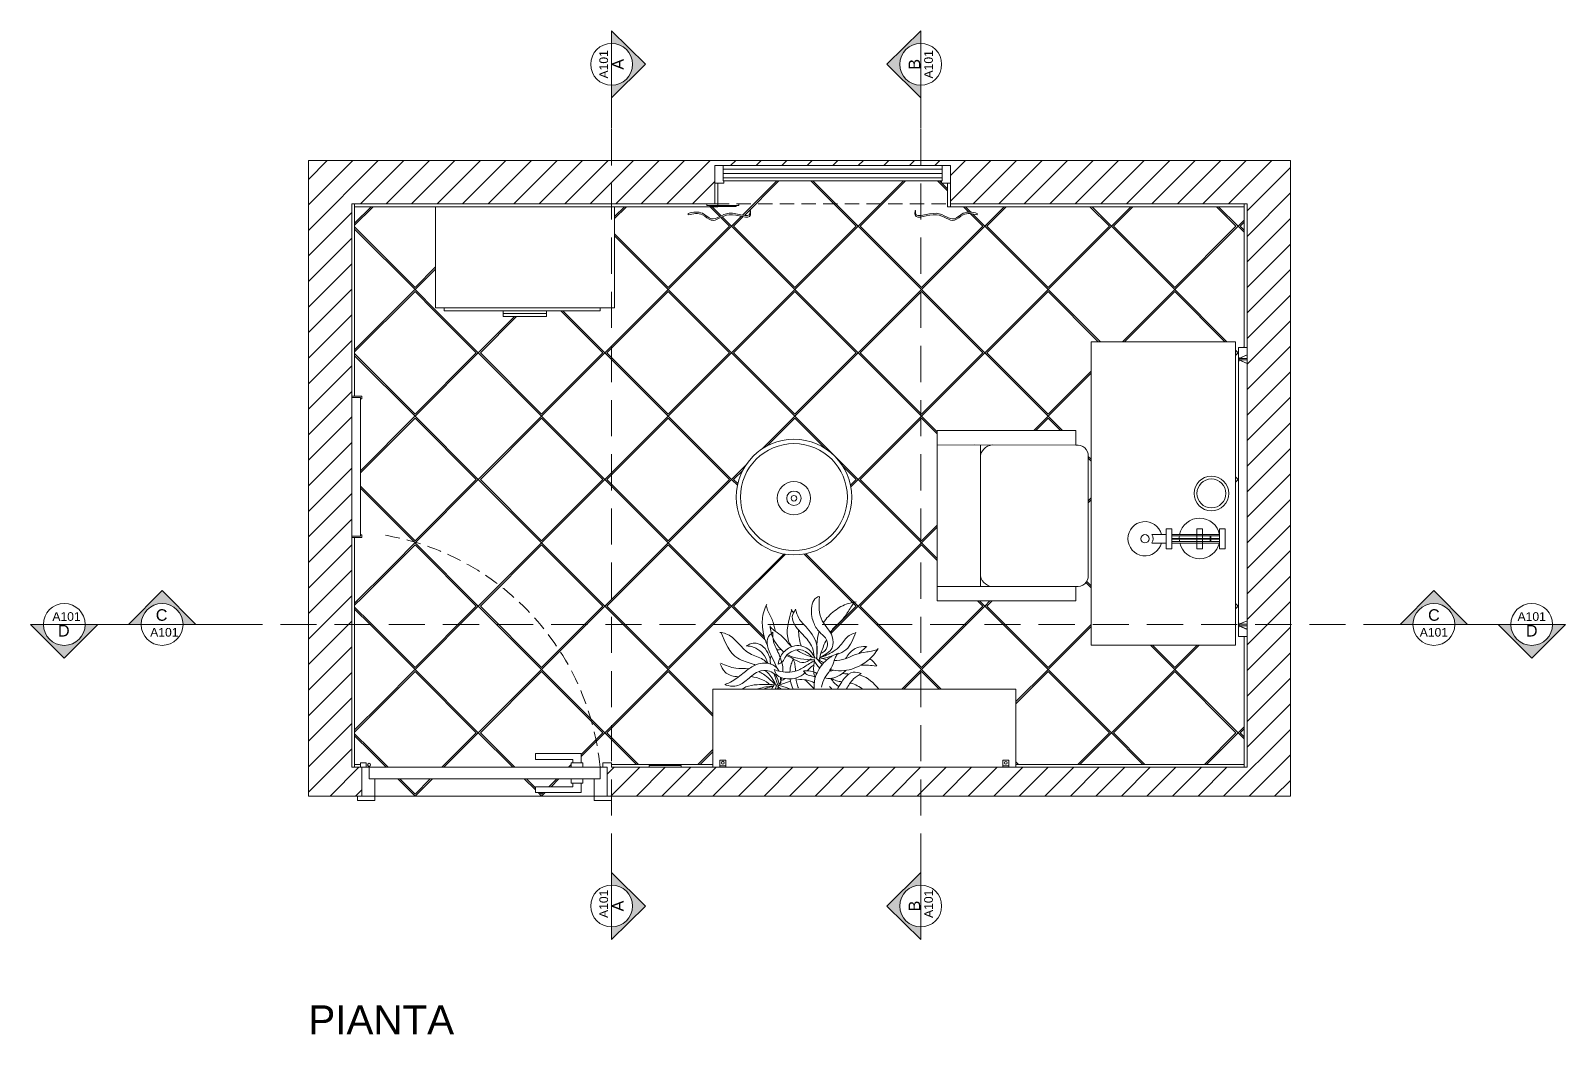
# Model space of a CAD drawing. Header units: inches. Extents: x -780 to 428, y -578 to 334.
# Drawn here: x -780 to -249, y -40 to 308 of the extents above; entities that cross this region are included whole.
import ezdxf
from ezdxf.enums import TextEntityAlignment as Align

# ---------------------------------------------------------------- set-up
doc = ezdxf.new("R2010")
doc.units = ezdxf.units.IN
doc.header["$MEASUREMENT"] = 0
doc.linetypes.add('HIDDEN', pattern=[0.375, 0.25, -0.125])
for name, color, linetype, lineweight in [('A-ANNO-SYMB', 3, 'Continuous', 18), ('accessori', 5, 'Continuous', 9), ('accessori1', 30, 'Continuous', 5), ('finestre', 4, 'Continuous', 13), ('illuminazione', 2, 'Continuous', 13), ('linee prospetti', 1, 'Continuous', 18), ('mobili', 36, 'Continuous', 15), ('piante', 96, 'Continuous', 9), ('quote', 7, 'Continuous', 5), ('trame', 7, 'Continuous', 5)]:
    doc.layers.add(name, color=color, linetype=linetype, lineweight=lineweight)
doc.styles.add('ARIAL', font='Arial.ttf')
doc.styles.get("Standard").update_dxf_attribs({"font": 'Arial.ttf'})

# ---------------------------------------------------------------- blocks, each defined once
blk = doc.blocks.new('SYMBOL')
at = {"layer": 'A-ANNO-SYMB', "linetype": 'Continuous', "lineweight": 20}
h = blk.add_hatch(color=256, dxfattribs=at)
h.dxf.hatch_style = 1
h.paths.add_polyline_path([(11.206, 4.948), (11.316, 4.948, -1), (11.678, 4.948), (11.788, 4.948), (11.497, 5.241)])
at = {"linetype": 'Continuous', "lineweight": 20}
blk.add_line((11.316, 4.948), (11.678, 4.948), dxfattribs=at)
at = {"layer": 'A-ANNO-SYMB', "linetype": 'Continuous', "lineweight": 20}
for p, q in [((11.206, 4.948), (11.497, 5.241)), ((11.788, 4.948), (11.497, 5.241)), ((11.316, 4.948), (11.206, 4.948)), ((11.678, 4.948), (11.788, 4.948))]:
    blk.add_line(p, q, dxfattribs=at)
blk.add_circle((11.497, 4.948), 0.181, dxfattribs=at)
for tag, p in [('TAVOLA', (11.497, 5.08)), ('SEZIONE', (11.497, 4.918))]:
    blk.add_attdef(tag, text='', height=0.1, dxfattribs=at).set_placement(p, align=Align.TOP_CENTER)

msp = doc.modelspace()

# ---------------------------------------------------------------- hatches: boundary and pattern name
at = {"layer": 'trame'}
h = msp.add_hatch(dxfattribs=at)
h.set_pattern_fill('ANSI31', color=256, scale=50.000016)
h.set_pattern_definition([(45, (-3815.533, 810.2566), (-4.419419, 4.419419), [])])
h.paths.add_polyline_path([(-668.89, 247.64), (-543.15, 247.64), (-543.15, 260.89), (-461.57, 260.89), (-461.57, 247.64), (-358.89, 247.64), (-358.89, 52.64), (-578.89, 52.64), (-578.89, 54.14), (-581.89, 54.14), (-581.89, 52.64), (-580.39, 52.64), (-580.39, 42.64), (-343.89, 42.64), (-343.89, 262.64), (-683.89, 262.64), (-683.89, 232.64), (-683.89, 42.64), (-665.39, 42.64), (-665.39, 52.64), (-668.89, 52.64)])

# ---------------------------------------------------------------- linework, layer by layer
at = {"layer": 'A-ANNO-SYMB'}
for p, q in [((-578.89, 288.68), (-578.89, 273.68)), ((-471.87, 288.68), (-471.87, 273.68)), ((-761.17, 102.06), (-746.17, 102.06)), ((-727.3, 102.06), (-712.3, 102.06)), ((-301.43, 102.06), (-316.43, 102.06)), ((-267.56, 102.06), (-282.56, 102.06)), ((-578.89, 11.87), (-578.89, 26.87)), ((-471.87, 11.87), (-471.87, 26.87))]:
    msp.add_line(p, q, dxfattribs=at)
at = {"layer": 'A-ANNO-SYMB', "linetype": 'HIDDEN', "ltscale": 50}
for p, q in [((-578.89, 273.46), (-578.89, 26.87)), ((-471.87, 273.46), (-471.87, 26.87)), ((-712.3, 102.06), (-316.43, 102.06))]:
    msp.add_line(p, q, dxfattribs=at)
at = {"layer": 'accessori'}
for p, q in [((-530.81, 245.31), (-530.97, 245.31)), ((-473.81, 245.31), (-473.63, 245.31)), ((-552.34, 244.35), (-552.34, 243.85)), ((-452.28, 244.35), (-452.28, 243.85))]:
    msp.add_line(p, q, dxfattribs=at)
for points in [[(-552.34, 243.85), (-547.46, 243.85), (-544.42, 241.98), (-538.19, 243.85), (-530.81, 243.85), (-530.81, 245.31)], [(-452.28, 243.85), (-457.16, 243.85), (-460.2, 241.98), (-466.43, 243.85), (-473.81, 243.85), (-473.81, 245.31)]]:
    msp.add_spline(points, degree=3, dxfattribs=at)
for points, knots in [([(-552.34, 244.35), (-550.65, 244.71), (-547.7, 245.32), (-543.63, 240.79), (-538.82, 246.52), (-530.74, 242.19), (-530.93, 244.95), (-530.97, 245.31)], [0, 0, 0, 0, 0.976585, 1.691101, 2.991752, 4.440506, 4.640964, 4.640964, 4.640964, 4.640964]), ([(-452.28, 244.35), (-453.98, 244.71), (-456.92, 245.32), (-461, 240.78), (-465.76, 246.56), (-474.02, 242.09), (-473.68, 244.96), (-473.63, 245.31)], [0, 0, 0, 0, 0.976585, 1.691101, 2.991752, 4.443936, 4.638845, 4.638845, 4.638845, 4.638845])]:
    msp.add_open_spline(points, degree=3, knots=knots, dxfattribs=at)
at = {"layer": 'accessori1'}
for p, q in [((-361.89, 193.12), (-361.89, 194.62)), ((-361.89, 194.62), (-361.69, 194.62)), ((-361.69, 193.12), (-361.89, 193.12)), ((-361.69, 194.62), (-361.69, 194.12)), ((-361.69, 193.62), (-361.69, 193.12)), ((-361.59, 194.12), (-358.89, 194.12)), ((-358.89, 193.62), (-361.59, 193.62)), ((-361.89, 101.12), (-361.89, 102.62)), ((-361.89, 102.62), (-361.69, 102.62)), ((-361.69, 101.12), (-361.89, 101.12)), ((-361.69, 102.62), (-361.69, 102.12)), ((-361.69, 101.62), (-361.69, 101.12)), ((-361.59, 102.12), (-358.89, 102.12)), ((-358.89, 101.62), (-361.59, 101.62)), ((-541.39, 53.14), (-539.39, 53.14)), ((-443.39, 53.14), (-441.39, 53.14))]:
    msp.add_line(p, q, dxfattribs=at)
for points in [[(-534.81, 247.64), (-534.81, 247.07), (-545.89, 247.07), (-545.89, 247.64)], [(-544.94, 247.07), (-544.94, 246.69), (-535.76, 246.69), (-535.76, 247.07)], [(-358.89, 195.37), (-361.69, 194.12), (-361.69, 193.62), (-358.89, 192.37)], [(-358.89, 195.33), (-361.59, 194.12), (-361.59, 193.62), (-358.89, 192.42)], [(-668.89, 181.13), (-665.39, 181.13), (-665.39, 180.13), (-665.89, 180.13), (-665.89, 180.63), (-668.89, 180.63)], [(-668.89, 132.13), (-665.39, 132.13), (-665.39, 133.13), (-665.89, 133.13), (-665.89, 132.63), (-668.89, 132.63)], [(-358.89, 103.37), (-361.69, 102.12), (-361.69, 101.62), (-358.89, 100.37)], [(-358.89, 103.33), (-361.59, 102.12), (-361.59, 101.62), (-358.89, 100.42)], [(-594.29, 57.38), (-605.29, 57.38), (-605.29, 55.38), (-594.29, 55.38), (-592.29, 55.38), (-592.29, 54.14)], [(-589.39, 54.14), (-589.39, 57.38), (-594.38, 57.38)], [(-588.89, 52.64), (-588.89, 54.14), (-592.89, 54.14), (-592.89, 52.64)], [(-554.81, 52.64), (-554.81, 53.21), (-565.89, 53.21), (-565.89, 52.64)], [(-561.94, 53.21), (-561.94, 53.59), (-558.76, 53.59), (-558.76, 53.21)], [(-539.39, 52.64), (-539.39, 55.14), (-541.39, 55.14), (-541.39, 52.64)], [(-441.39, 52.64), (-441.39, 55.14), (-443.39, 55.14), (-443.39, 52.64)], [(-663.19, 53.12), (-663.19, 53.12), (-663.19, 52.64)], [(-662.89, 52.64), (-662.89, 53.03)], [(-662.89, 52.64), (-662.89, 53.03)], [(-662.59, 53.13), (-662.59, 53.13), (-662.59, 52.64)], [(-588.89, 48.64), (-588.89, 47.14), (-592.89, 47.14), (-592.89, 48.64)], [(-594.29, 43.89), (-605.29, 43.89), (-605.29, 45.89), (-594.29, 45.89), (-592.29, 45.89), (-592.29, 47.14)], [(-589.39, 47.14), (-589.39, 43.89), (-594.38, 43.89)]]:
    msp.add_lwpolyline(points, dxfattribs=at)
for centre in [(-662.89, 53.53), (-540.38, 54.21), (-442.41, 54.17)]:
    msp.add_circle(centre, 0.5, dxfattribs=at)
at = {"layer": 'finestre'}
for p, q in [((-540.29, 259.65), (-464.43, 259.65)), ((-540.29, 258.14), (-464.43, 258.14)), ((-540.29, 256.62), (-464.43, 256.62)), ((-543.15, 254.78), (-540.09, 254.78)), ((-464.63, 254.78), (-461.57, 254.78))]:
    msp.add_line(p, q, dxfattribs=at)
for points in [[(-540.09, 254.78), (-540.09, 255.62), (-540.29, 255.62), (-540.29, 260.89)], [(-464.63, 254.78), (-464.63, 255.62), (-464.43, 255.62), (-464.43, 260.89)], [(-540.09, 255.62), (-464.63, 255.62)]]:
    msp.add_lwpolyline(points, dxfattribs=at)
at = {"layer": 'illuminazione'}
for p, q in [((-384.87, 133.19), (-368.41, 133.19)), ((-371.71, 131.85), (-384.87, 131.85)), ((-371.71, 131.55), (-384.87, 131.55)), ((-384.87, 130.75), (-368.41, 130.75)), ((-371.71, 132.71), (-371.71, 130.75)), ((-371.41, 132.71), (-371.41, 130.75)), ((-368.41, 131.85), (-371.41, 131.85)), ((-368.41, 131.55), (-371.41, 131.55))]:
    msp.add_line(p, q, dxfattribs=at)
for points in [[(-391.87, 130.26), (-386.87, 130.26), (-386.87, 133.19), (-391.87, 133.19)], [(-386.87, 133.19), (-386.87, 135.19), (-384.87, 135.19), (-384.87, 130.26), (-384.88, 128.26), (-386.88, 128.26), (-386.87, 130.26)], [(-368.41, 133.19), (-368.41, 132.71), (-384.87, 132.71)], [(-376.29, 130.26), (-376.29, 135.19), (-374.29, 135.19), (-374.29, 130.26), (-374.3, 128.26), (-376.3, 128.26), (-376.29, 130.26)], [(-368.41, 130.26), (-368.41, 135.19), (-366.41, 135.19), (-366.41, 130.26), (-366.42, 128.26), (-368.42, 128.26), (-368.41, 130.26)], [(-368.41, 130.75), (-368.41, 130.26), (-384.87, 130.26)]]:
    msp.add_lwpolyline(points, dxfattribs=at)
for centre, radius in [((-515.77, 146.14), 20), ((-515.77, 146.14), 18.5), ((-515.77, 145.74), 5.78), ((-515.77, 145.74), 2.51), ((-515.77, 145.74), 0.977), ((-394.22, 131.73), 1.46)]:
    msp.add_circle(centre, radius, dxfattribs=at)
for centre, radius, start, end in [((-375.32, 131.85), 7.03, 10.4999, 168.9915), ((-394.22, 131.73), 5.93, 14.3022, 345.6978), ((-393.76, 131.73), 2.39, 322.2711, 37.7289), ((-375.32, 131.85), 7.03, 173.0046, 180), ((-375.32, 131.85), 7.03, 182.4444, 188.9968), ((-375.32, 131.85), 7.03, 193.0349, 346.9651)]:
    msp.add_arc(centre, radius, start, end, dxfattribs=at)
at = {"layer": 'linee prospetti', "linetype": 'HIDDEN', "ltscale": 20}
msp.add_line((-543.15, 247.64), (-461.57, 247.64), dxfattribs=at)
at = {"layer": 'linee prospetti'}
for points in [[(-683.89, 232.64), (-683.89, 262.64), (-343.89, 262.64), (-343.89, 42.64), (-683.89, 42.64), (-683.89, 262.64)], [(-543.15, 247.64), (-543.15, 260.89), (-461.57, 260.89), (-461.57, 247.64)], [(-668.89, 52.64), (-668.89, 247.64), (-543.15, 247.64)], [(-461.57, 247.64), (-358.89, 247.64), (-358.89, 52.64), (-578.89, 52.64)], [(-668.89, 52.64), (-665.39, 52.64)]]:
    msp.add_lwpolyline(points, dxfattribs=at)
at = {"layer": 'mobili'}
for p, q in [((-601.39, 209.64), (-601.39, 210.64)), ((-418.21, 169.19), (-466.21, 169.19)), ((-466.21, 169.19), (-466.21, 110.19)), ((-418.21, 169.19), (-418.21, 164.12)), ((-418.21, 164.12), (-466.21, 164.19)), ((-418.21, 164.12), (-453.21, 164.19)), ((-451.21, 115.19), (-451.21, 164.19)), ((-451.21, 159.79), (-451.21, 119.6)), ((-418.21, 115.19), (-466.21, 115.19)), ((-418.21, 110.19), (-418.21, 115.19)), ((-418.21, 110.19), (-418.21, 115.19)), ((-466.21, 110.19), (-418.21, 110.19))]:
    msp.add_line(p, q, dxfattribs=at)
for points in [[(-639.89, 211.64), (-577.89, 211.64), (-577.89, 246.64), (-639.89, 246.64), (-639.89, 211.64)], [(-636.89, 211.64), (-636.89, 210.64), (-582.89, 210.64), (-582.89, 211.64)], [(-616.39, 210.64), (-616.39, 209.64), (-601.39, 209.64), (-601.39, 209.64)], [(-616.39, 209.64), (-616.39, 208.64), (-601.39, 208.64), (-601.39, 209.64)], [(-362.89, 199.92), (-362.89, 94.92), (-412.89, 94.92), (-412.89, 199.92), (-362.89, 199.92)], [(-358.89, 97.87), (-361.89, 97.87), (-361.89, 197.87), (-358.89, 197.87)], [(-668.89, 132.63), (-665.89, 132.63), (-665.89, 180.63), (-668.89, 180.63)], [(-413.89, 119.09), (-413.89, 160.3)], [(-438.89, 79.64), (-543.89, 79.64), (-543.89, 52.64)], [(-438.89, 52.64), (-438.89, 79.64), (-438.89, 79.64), (-438.89, 79.64)], [(-663.89, 52.64), (-663.89, 54.14), (-665.89, 54.14), (-665.89, 52.64)], [(-581.89, 52.64), (-581.89, 54.14), (-578.89, 54.14), (-578.89, 52.64)], [(-665.39, 52.64), (-662.89, 52.64), (-662.89, 48.64), (-660.89, 48.64), (-660.89, 42.64), (-665.39, 42.64), (-665.39, 52.64)], [(-662.89, 52.64), (-582.89, 52.64), (-582.89, 48.64), (-662.89, 48.64), (-662.89, 52.64)], [(-580.39, 52.64), (-582.89, 52.64), (-582.89, 48.64), (-584.89, 48.64), (-584.89, 42.64), (-580.39, 42.64), (-580.39, 52.64)], [(-660.89, 42.64), (-660.89, 41.14), (-666.89, 41.14), (-666.89, 42.64)], [(-584.89, 42.64), (-584.89, 41.14), (-578.89, 41.14), (-578.89, 42.64)]]:
    msp.add_lwpolyline(points, dxfattribs=at)
for radius in [6, 5]:
    msp.add_circle((-371.23, 147.42), radius, dxfattribs=at)
for centre, radius, start, end in [((-446.75, 159.75), 4.46, 95.4075, 179.5428), ((-417.58, 160.47), 3.7, 356.185, 99.697), ((-446.75, 119.63), 4.46, 179.5428, 264.5925), ((-417.58, 118.85), 3.7, 260.303, 3.815)]:
    msp.add_arc(centre, radius, start, end, dxfattribs=at)
at = {"layer": 'piante'}
for points in [[(-521.44, 93.18), (-521.86, 93.6)], [(-507.74, 94.18), (-507.85, 94.08)], [(-507.82, 94.81), (-507.84, 94.79)], [(-522.28, 79.64), (-522.12, 79.8)], [(-521.58, 79.64), (-520.97, 80.25)], [(-521.4, 80.53), (-520.98, 80.94)], [(-511.87, 82.9), (-508.6, 79.64)]]:
    msp.add_lwpolyline(points, dxfattribs=at)
for points in [[(-507.11, 111.8), (-508.51, 110.92), (-509.59, 108.36), (-509, 102.85), (-506.96, 99.49), (-504.89, 97.4), (-504.15, 95.58), (-505.08, 92.93), (-506.25, 92.12)], [(-506.52, 90.78), (-502.59, 93.98), (-502.51, 97.91), (-505.97, 103.28), (-506.96, 111.71)], [(-515.22, 107.34), (-516.35, 104.81), (-515.19, 101.43), (-512.69, 98.57), (-509.39, 93.99), (-508.76, 90.82)], [(-507.91, 90.13), (-507.77, 94.39), (-511.17, 100.8), (-514.11, 104.3), (-515.22, 107.34)], [(-494.78, 99.08), (-496.66, 98.25), (-499.65, 94.85), (-502.16, 92.72), (-506.75, 90.51)], [(-508.4, 90.37), (-510.08, 92.82), (-512.05, 94.25), (-514.73, 94.76), (-517.6, 93.85), (-520.56, 90.59), (-521.27, 88.37)], [(-521.25, 88.3), (-519.74, 89.14), (-518.63, 90.96), (-515.92, 92.99), (-513.39, 93.31), (-511.27, 92.42), (-509.36, 90.69)], [(-520.86, 81.32), (-522.2, 84.49), (-524.27, 85.95), (-528.16, 85.7), (-532.29, 82.66), (-536.19, 80.71), (-539.35, 81.08)]]:
    msp.add_spline(points, degree=3, dxfattribs=at)
for points, knots in [([(-525.03, 95.06), (-525.96, 96.89), (-526.91, 100.81), (-526.67, 105.7), (-525.58, 108.23), (-525.2, 109.13)], [3.384851, 3.384851, 3.384851, 3.384851, 5.111603, 6.586707, 7.390193, 7.390193, 7.390193, 7.390193]), ([(-525.4, 108.78), (-525.25, 108.2), (-524.91, 106.93), (-523.65, 104.59), (-522.68, 102.14), (-522.35, 100.27), (-522.25, 99.72)], [0, 0, 0, 0, 0.494251, 1.091528, 2.204691, 2.668217, 2.668217, 2.668217, 2.668217]), ([(-516.61, 94.34), (-517, 94.99), (-519, 98.77), (-517.64, 103.36), (-516.51, 107.15)], [2.712252, 2.712252, 2.712252, 2.712252, 3.1363, 5.145509, 5.145509, 5.145509, 5.145509]), ([(-505.6, 102.66), (-504.59, 104.21), (-501.93, 106.91), (-497.88, 109.25), (-495.17, 109.71), (-494.21, 109.87)], [3.567123, 3.567123, 3.567123, 3.567123, 5.111603, 6.586707, 7.390193, 7.390193, 7.390193, 7.390193]), ([(-494.61, 109.86), (-495.01, 109.41), (-495.9, 108.44), (-497.18, 106.11), (-499.15, 103.36), (-501.72, 101.32), (-502.83, 99.79), (-503.15, 99.28)], [0, 0, 0, 0, 0.494251, 1.091528, 2.204691, 3.28249, 3.784601, 3.784601, 3.784601, 3.784601]), ([(-519.25, 92.52), (-520.25, 93.34), (-522.11, 95.45), (-523.71, 98.62), (-523.95, 100.8), (-524.04, 101.58)], [3.017707, 3.017707, 3.017707, 3.017707, 4.089283, 5.269366, 5.912154, 5.912154, 5.912154, 5.912154]), ([(-524.04, 101.25), (-523.71, 100.91), (-522.97, 100.16), (-521.17, 99.03), (-519.06, 97.34), (-517.68, 95.39), (-516.71, 94.54), (-516.51, 94.37)], [0, 0, 0, 0, 0.395401, 0.873223, 1.763753, 2.625992, 2.839504, 2.839504, 2.839504, 2.839504]), ([(-541.38, 99.34), (-540.68, 99.22), (-536.38, 98.47), (-533.31, 91.91), (-527.2, 90.68), (-525.46, 89.16), (-525.01, 88.68)], [0, 0, 0, 0, 0.386373, 2.381869, 3.302323, 3.6653, 3.6653, 3.6653, 3.6653]), ([(-529.08, 88.02), (-529.33, 88.13), (-531.42, 88.93), (-537.31, 90.23), (-539.61, 95.8), (-541.12, 99.45)], [1.937102, 1.937102, 1.937102, 1.937102, 2.082072, 3.1363, 5.145509, 5.145509, 5.145509, 5.145509]), ([(-532.26, 94.62), (-531.79, 94.91), (-530.75, 95.55), (-528.55, 95.73), (-525.91, 94.44), (-524.79, 92.09), (-524.13, 90.64), (-523.94, 90.28)], [0, 0, 0, 0, 0.457118, 1.00139, 1.759277, 2.743055, 3.080701, 3.080701, 3.080701, 3.080701]), ([(-523.04, 99.41), (-523.77, 98.77), (-525.45, 97.3), (-524.88, 93.5), (-523.2, 90.44), (-522.1, 88.18), (-521.74, 87.08)], [0, 0, 0, 0, 0.767591, 1.758932, 2.810458, 3.769684, 3.769684, 3.769684, 3.769684]), ([(-519.58, 85.63), (-519.45, 87.75), (-520.57, 91.53), (-523.11, 95.66), (-523.06, 98.31), (-523.04, 99.41)], [1.398806, 1.398806, 1.398806, 1.398806, 3.193961, 4.461477, 5.357708, 5.357708, 5.357708, 5.357708]), ([(-514.22, 100.19), (-514.1, 98.41), (-514, 96.46), (-513.27, 94.75), (-513.22, 94.63)], [1.425325, 1.425325, 1.425325, 1.425325, 2.381869, 2.455421, 2.455421, 2.455421, 2.455421]), ([(-504.52, 96.79), (-505.2, 95.38), (-506.21, 93), (-506.88, 90.5), (-507.14, 89.5)], [4.567362, 4.567362, 4.567362, 4.567362, 5.859192, 6.718693, 6.718693, 6.718693, 6.718693]), ([(-500.87, 91.69), (-499.75, 92.1), (-496.44, 93.56), (-495.2, 97.07), (-494.38, 99.4)], [1.220224, 1.220224, 1.220224, 1.220224, 1.867715, 3.158499, 3.158499, 3.158499, 3.158499]), ([(-524.78, 88.64), (-525.22, 89.83), (-526.13, 91.94), (-528.6, 93.75), (-530.64, 94.61), (-531.8, 94.62), (-532.26, 94.62)], [0.215047, 0.215047, 0.215047, 0.215047, 1.24396, 2.106126, 2.677304, 3.058089, 3.058089, 3.058089, 3.058089]), ([(-518.39, 91.3), (-517.28, 91.07), (-515.4, 89.51), (-512.22, 88.55), (-510.95, 89.3), (-509.79, 90.21)], [3.150236, 3.150236, 3.150236, 3.150236, 4.083574, 4.910454, 5.664764, 5.664764, 5.664764, 5.664764]), ([(-508.87, 89.82), (-511.99, 89.93), (-515.27, 90.05), (-517.94, 91.6), (-518.06, 91.67)], [0, 0, 0, 0, 2.486308, 2.609721, 2.609721, 2.609721, 2.609721]), ([(-514.91, 93.27), (-514.7, 93.14), (-513.33, 92.34), (-511.18, 91.27), (-509.12, 90.6), (-508.34, 90.35)], [3.377364, 3.377364, 3.377364, 3.377364, 3.581636, 4.687353, 5.374954, 5.374954, 5.374954, 5.374954]), ([(-508.73, 79.64), (-508.84, 80.59), (-508.8, 83.9), (-506.26, 88.24), (-503.13, 91.03), (-501.08, 91.84), (-500.36, 92.12)], [1.297602, 1.297602, 1.297602, 1.297602, 2.486308, 4.089283, 5.269366, 5.912154, 5.912154, 5.912154, 5.912154]), ([(-500.67, 92.04), (-500.91, 91.63), (-501.45, 90.72), (-502.07, 88.69), (-503.16, 86.21), (-505.27, 83.68), (-505.94, 81.52), (-506.23, 80.37), (-506.24, 80.34)], [0, 0, 0, 0, 0.395401, 0.873223, 1.763753, 2.625992, 3.581636, 3.609972, 3.609972, 3.609972, 3.609972]), ([(-503.19, 86.44), (-501.91, 86.13), (-498.27, 85.65), (-492.78, 87.53), (-488.58, 90.67), (-487.08, 92.98), (-486.56, 93.8)], [1.997595, 1.997595, 1.997595, 1.997595, 3.107884, 5.111603, 6.586707, 7.390193, 7.390193, 7.390193, 7.390193]), ([(-486.73, 93.44), (-487.29, 93.24), (-488.54, 92.81), (-491.19, 92.55), (-494.49, 91.83), (-497.97, 89.96), (-500.54, 89.63), (-501.82, 89.55)], [0, 0, 0, 0, 0.494251, 1.091528, 2.204691, 3.28249, 4.337894, 4.337894, 4.337894, 4.337894]), ([(-497.91, 90.23), (-497.71, 90.52), (-496.66, 92.05), (-494.57, 94.33), (-491.98, 94.43), (-490.88, 94.47)], [3.868842, 3.868842, 3.868842, 3.868842, 4.160138, 5.367035, 6.249788, 6.249788, 6.249788, 6.249788]), ([(-490.5, 94.45), (-491.24, 93.86), (-492.19, 93.11), (-493.01, 92.24), (-493.19, 92.06)], [0, 0, 0, 0, 0.7846173, 0.9985378, 0.9985378, 0.9985378, 0.9985378]), ([(-541.29, 88.5), (-540.84, 87.43), (-539.81, 85.01), (-536.86, 84.06), (-535.17, 83.96), (-534.9, 83.95)], [0, 0, 0, 0, 0.937736, 2.102836, 2.319073, 2.319073, 2.319073, 2.319073]), ([(-531.37, 86.73), (-532.89, 86.88), (-536.28, 86.53), (-539.38, 87.89), (-541.05, 88.63)], [2.975909, 2.975909, 2.975909, 2.975909, 4.244841, 5.738169, 5.738169, 5.738169, 5.738169]), ([(-539.71, 81.2), (-538.85, 81.58), (-536.4, 82.64), (-533.23, 85.34), (-529.25, 88.42), (-524.4, 89.24), (-521.62, 87.17), (-521.02, 86.1), (-520.94, 85.92)], [0, 0, 0, 0, 0.784617, 2.208434, 3.424837, 4.982186, 5.872913, 6.041917, 6.041917, 6.041917, 6.041917]), ([(-522.47, 81.48), (-523.68, 82.7), (-525.35, 84.35), (-527.41, 85.51), (-527.98, 85.78)], [0.059793, 0.059793, 0.059793, 0.059793, 1.482289, 2.001512, 2.001512, 2.001512, 2.001512]), ([(-521.85, 80.79), (-522.62, 82.3), (-523.67, 84.35), (-525.33, 85.84), (-525.8, 86.19)], [0, 0, 0, 0, 0.924534, 1.250189, 1.250189, 1.250189, 1.250189]), ([(-522.65, 86.35), (-522.36, 85.68), (-521.67, 84.06), (-518.75, 83.15), (-515.58, 83.17), (-513.23, 84.24), (-512.16, 85.14), (-511.94, 85.34)], [0, 0, 0, 0, 0.583755, 1.41811, 2.303301, 3.225094, 3.470473, 3.470473, 3.470473, 3.470473]), ([(-509.03, 89.42), (-509.65, 89.03), (-511.35, 87.95), (-514.71, 85.63), (-519.15, 85.24), (-521.82, 86.2), (-522.57, 86.47)], [0.407143, 0.407143, 0.407143, 0.407143, 1.019314, 2.07918, 3.778327, 4.439578, 4.439578, 4.439578, 4.439578]), ([(-517.19, 85.57), (-517.14, 86.54), (-516.87, 88.07), (-516.3, 89.49), (-516.09, 90.02)], [3.18118, 3.18118, 3.18118, 3.18118, 3.978766, 4.451883, 4.451883, 4.451883, 4.451883]), ([(-515.99, 90.06), (-515.86, 89.7), (-515.53, 88.77), (-515.29, 87.37), (-515.26, 86.35), (-515.25, 85.93)], [0, 0, 0, 0, 0.320579, 0.822714, 1.169451, 1.169451, 1.169451, 1.169451]), ([(-512.46, 85.99), (-512.1, 85.51), (-511.29, 84.44), (-509.58, 84.35), (-508.64, 83.93), (-508.38, 83.78)], [0, 0, 0, 0, 0.48006, 1.070463, 1.322223, 1.322223, 1.322223, 1.322223]), ([(-507.86, 85.15), (-508.56, 85.53), (-510.06, 86.06), (-511.62, 86.04), (-512.4, 86.03)], [3.667124, 3.667124, 3.667124, 3.667124, 4.311747, 4.958049, 4.958049, 4.958049, 4.958049]), ([(-511.21, 86.02), (-511, 86.23), (-510.27, 86.94), (-509.49, 87.6), (-508.9, 88.02)], [3.7482819, 3.7482819, 3.7482819, 3.7482819, 3.9943708, 4.5931705, 4.5931705, 4.5931705, 4.5931705]), ([(-508.65, 89.97), (-508.86, 88.54), (-509.18, 86.37), (-508.67, 84.31), (-508.42, 83.62)], [0, 0, 0, 0, 1.182314, 1.786505, 1.786505, 1.786505, 1.786505]), ([(-497.84, 86.16), (-498.12, 85.86), (-499.8, 84.28), (-502.47, 83.06), (-504.73, 83.48), (-505.08, 83.58)], [3.079692, 3.079692, 3.079692, 3.079692, 3.424837, 4.982186, 5.268031, 5.268031, 5.268031, 5.268031]), ([(-492.51, 85.09), (-493.44, 85.38), (-495.57, 86.03), (-498.5, 83.54), (-500.05, 80.79), (-500.77, 79.64), (-500.77, 79.64)], [0, 0, 0, 0, 0.767591, 1.758932, 2.810458, 3.480088, 3.480088, 3.480088, 3.480088]), ([(-499, 85.1), (-498.74, 85.07), (-497.97, 84.99), (-497.2, 84.94), (-496.7, 84.92)], [2.905653, 2.905653, 2.905653, 2.905653, 3.1231081, 3.5274529, 3.5274529, 3.5274529, 3.5274529]), ([(-497.68, 79.64), (-496.87, 80.91), (-495.68, 83.21), (-493.45, 84.53), (-492.51, 85.09)], [3.241375, 3.241375, 3.241375, 3.241375, 4.461477, 5.357708, 5.357708, 5.357708, 5.357708]), ([(-492.74, 87.93), (-492.72, 87.94), (-490.93, 88.17), (-489.09, 87.89), (-487.29, 87.62)], [4.22208, 4.22208, 4.22208, 4.22208, 4.244841, 5.738169, 5.738169, 5.738169, 5.738169]), ([(-522.62, 81.22), (-524.55, 81.28), (-527.81, 81.37), (-531.77, 80.89), (-533.29, 79.95), (-533.69, 79.64)], [0.046941, 0.046941, 0.046941, 0.046941, 1.129387, 1.867715, 2.158935, 2.158935, 2.158935, 2.158935]), ([(-530.71, 84.01), (-530.67, 84.01), (-529.39, 83.91), (-526.89, 83.21), (-524.8, 81.86), (-523.78, 81.2)], [3.485469, 3.485469, 3.485469, 3.485469, 3.519407, 4.566664, 5.579283, 5.579283, 5.579283, 5.579283]), ([(-528.63, 79.64), (-528.42, 79.71), (-526.61, 80.33), (-524.69, 80.58), (-523, 80.79)], [0.1843826, 0.1843826, 0.1843826, 0.1843826, 0.1974865, 0.2994955, 0.2994955, 0.2994955, 0.2994955]), ([(-520.51, 81.25), (-519.81, 81.47), (-518.63, 81.85), (-517.45, 82.25), (-516.97, 82.4)], [0.407143, 0.407143, 0.407143, 0.407143, 1.019314, 1.43936, 1.43936, 1.43936, 1.43936]), ([(-516.02, 79.64), (-515.97, 79.54), (-516.48, 80.56), (-516.89, 81.84), (-517.07, 83), (-517.1, 83.21)], [1.41913, 1.41913, 1.41913, 1.41913, 1.568727, 2.35419, 2.534737, 2.534737, 2.534737, 2.534737]), ([(-515.12, 83.53), (-515.04, 82.95), (-514.79, 81.79), (-514.44, 80.64), (-514.22, 80.09)], [1.8379306, 1.8379306, 1.8379306, 1.8379306, 2.3295345, 2.8187981, 2.8187981, 2.8187981, 2.8187981]), ([(-503, 83.39), (-502.26, 82.36), (-501.43, 81.3), (-500.32, 80.57), (-500.24, 80.52)], [0.215047, 0.215047, 0.215047, 0.215047, 1.24396, 1.327675, 1.327675, 1.327675, 1.327675]), ([(-499.19, 82.23), (-499.81, 82.3), (-501.06, 82.51), (-502.21, 83.07), (-502.77, 83.42)], [4.435789, 4.435789, 4.435789, 4.435789, 4.953484, 5.49795, 5.49795, 5.49795, 5.49795]), ([(-491.7, 79.62), (-493.11, 80.5), (-494.6, 81.43), (-496.23, 81.83), (-496.3, 81.84)], [2.234525, 2.234525, 2.234525, 2.234525, 3.572803, 3.631231, 3.631231, 3.631231, 3.631231]), ([(-493.31, 84.61), (-493.04, 84.56), (-490.3, 83.91), (-488.16, 81.83), (-486.35, 79.64)], [4.471572, 4.471572, 4.471572, 4.471572, 4.704449, 6.919211, 6.919211, 6.919211, 6.919211])]:
    msp.add_open_spline(points, degree=3, knots=knots, dxfattribs=at)
for points in [[(-516.78, 107.23), (-516.48, 106.88), (-516.17, 106.54), (-515.9, 106.17)], [(-507.84, 90.12), (-507.9, 93.39), (-507.96, 96.66), (-507.05, 99.58)], [(-523.78, 88.38), (-524.16, 89.42), (-524.03, 90.4), (-523.63, 91.2)], [(-521.61, 93.11), (-521.17, 93.3), (-520.71, 93.4), (-520.25, 93.44)], [(-520.6, 90.94), (-520.5, 91), (-520.41, 91.05), (-520.3, 91.1)], [(-507.01, 90.01), (-505.52, 90.35), (-504.03, 90.71), (-502.53, 91.16)], [(-522.76, 85.07), (-522.17, 83.74), (-521.75, 82.37), (-521.33, 81)], [(-511.92, 85.31), (-511.93, 85.31), (-511.95, 85.32), (-511.96, 85.32)], [(-508.68, 89.45), (-508.15, 88.54), (-507.61, 87.64), (-506.85, 86.97)], [(-507.86, 90.22), (-507.24, 89.52), (-506.61, 88.83), (-505.94, 88.2)], [(-507.08, 89.72), (-506.54, 89.4), (-505.99, 89.08), (-505.44, 88.78)], [(-504.37, 89.85), (-504.88, 89.99), (-505.38, 90.16), (-505.89, 90.32)], [(-503.56, 85.87), (-503.06, 85.9), (-502.56, 86.02), (-502.08, 86.21)], [(-503.28, 86.3), (-503.07, 86.2), (-502.86, 86.11), (-502.65, 86.02)], [(-487.08, 87.8), (-487.8, 88.71), (-488.52, 89.63), (-489.46, 90.17)], [(-523.29, 80.59), (-524.39, 80.34), (-525.49, 80.08), (-526.41, 79.64)], [(-523.56, 79.64), (-523.14, 80.31), (-522.75, 80.99), (-522.36, 81.67)], [(-521.78, 80.86), (-521.94, 80.45), (-522.1, 80.05), (-522.25, 79.64)], [(-521.85, 80.89), (-521.95, 80.47), (-522.06, 80.05), (-522.16, 79.64)], [(-521.23, 80.27), (-521.32, 80.06), (-521.41, 79.85), (-521.49, 79.64)], [(-520.06, 79.64), (-520.51, 79.95), (-520.96, 80.25), (-521.42, 80.54)], [(-521.03, 80.83), (-520.63, 81.74), (-520.23, 82.66), (-519.95, 83.59)], [(-520.78, 80.92), (-519.15, 80.42), (-517.53, 79.92), (-516.98, 79.64)], [(-520.41, 83.75), (-520.34, 82.97), (-520.36, 82.15), (-520.37, 81.32)], [(-518.74, 83.32), (-519.24, 83.07), (-519.75, 82.84), (-520.27, 82.64)], [(-514.49, 82.96), (-512.54, 83.18), (-510.47, 82.8), (-508.73, 81.9)], [(-502.6, 79.64), (-502.88, 79.98), (-503.16, 80.3), (-503.45, 80.62)]]:
    msp.add_open_spline(points, degree=3, dxfattribs=at)
at = {"layer": 'quote'}
for p, q in [((-462.57, 252.1), (-466.09, 255.62)), ((-464.63, 254.87), (-465.38, 255.62)), ((-462.57, 252.81), (-464.54, 254.78)), ((-667.89, 247.64), (-667.89, 181.13)), ((-542.15, 246.64), (-667.89, 246.64)), ((-359.89, 246.64), (-462.57, 246.64)), ((-461.57, 247.64), (-461.57, 246.64)), ((-359.89, 197.87), (-359.89, 247.64)), ((-667.89, 132.13), (-667.89, 52.64)), ((-359.89, 52.64), (-359.89, 97.87)), ((-667.89, 53.64), (-665.89, 53.64)), ((-578.89, 53.64), (-543.89, 53.64)), ((-438.89, 53.64), (-359.89, 53.64))]:
    msp.add_line(p, q, dxfattribs=at)
for points in [[(-542.15, 254.78), (-542.15, 246.64), (-542.15, 246.64)], [(-462.57, 254.78), (-462.57, 246.64), (-462.57, 246.64)]]:
    msp.add_lwpolyline(points, dxfattribs=at)
at = {"layer": 'trame'}
for p, q in [((-412.89, 159.28), (-413.89, 160.23)), ((-412.89, 158.58), (-413.89, 159.58)), ((-412.89, 145.9), (-413.89, 144.9)), ((-412.89, 145.2), (-413.89, 144.2)), ((-665.13, 112.15), (-658.39, 118.9)), ((-665.13, 111.44), (-658.39, 118.19)), ((-665.13, 112.15), (-667.89, 109.4)), ((-667.89, 65.56), (-658.39, 75.06))]:
    msp.add_line(p, q, dxfattribs=at)
for points in [[(-533.55, 243.74), (-521.67, 255.62)], [(-532.94, 243.64), (-520.96, 255.62)], [(-509.93, 255.62), (-494.23, 239.92), (-515.44, 218.71)], [(-509.22, 255.62), (-493.52, 239.92), (-515.44, 218)], [(-471.6, 218), (-493.52, 239.92), (-477.83, 255.62)], [(-471.6, 218.71), (-492.82, 239.92), (-477.12, 255.62)], [(-667.89, 240.92), (-662.17, 246.64)], [(-667.89, 240.21), (-661.46, 246.64)], [(-577.89, 243.24), (-574.49, 246.64)], [(-577.89, 242.53), (-573.78, 246.64)], [(-544.79, 246.64), (-541.4, 243.25)], [(-544.08, 246.64), (-540.93, 243.49)], [(-457.11, 246.64), (-455.23, 244.76)], [(-456.4, 246.64), (-454.49, 244.73)], [(-427.76, 218), (-449.68, 239.92), (-442.97, 246.64)], [(-427.76, 218.71), (-448.98, 239.92), (-442.26, 246.64)], [(-413.27, 246.64), (-406.55, 239.92), (-427.76, 218.71)], [(-412.56, 246.64), (-405.84, 239.92), (-427.76, 218)], [(-383.92, 218), (-405.84, 239.92), (-399.13, 246.64)], [(-383.92, 218.71), (-405.14, 239.92), (-398.42, 246.64)], [(-369.43, 246.64), (-362.71, 239.92), (-383.92, 218.71)], [(-368.72, 246.64), (-362, 239.92), (-383.92, 218)], [(-646.97, 218.71), (-667.89, 239.63)], [(-540.58, 243.14), (-537.36, 239.92), (-559.28, 218)], [(-541.06, 242.91), (-538.07, 239.92), (-559.28, 218.71)], [(-515.44, 218), (-537.36, 239.92), (-533.97, 243.32)], [(-515.44, 218.71), (-536.66, 239.92), (-533.38, 243.2)], [(-454.71, 244.24), (-450.39, 239.92), (-471.6, 218.71)], [(-453.92, 244.16), (-449.68, 239.92), (-471.6, 218)], [(-359.89, 237.8), (-362, 239.92), (-359.89, 242.04)], [(-359.89, 238.51), (-361.29, 239.92), (-359.89, 241.33)], [(-646.97, 218), (-667.89, 238.92)], [(-559.28, 218.71), (-577.89, 237.31)], [(-559.28, 218), (-577.89, 236.6)], [(-639.89, 225.79), (-646.97, 218.71)], [(-639.89, 225.08), (-646.97, 218)], [(-667.89, 197.08), (-647.32, 217.65), (-646.97, 218), (-639.6, 210.64)], [(-559.28, 174.16), (-581.2, 196.08), (-559.64, 217.65), (-559.28, 218), (-537.36, 196.08), (-559.28, 174.16)], [(-515.44, 174.16), (-537.36, 196.08), (-515.8, 217.65), (-515.44, 218), (-493.52, 196.08), (-515.44, 174.16)], [(-471.6, 174.16), (-493.52, 196.08), (-471.96, 217.65), (-471.6, 218), (-449.68, 196.08), (-471.6, 174.16)], [(-427.76, 174.16), (-449.68, 196.08), (-428.12, 217.65), (-427.76, 218), (-409.68, 199.92)], [(-402, 199.92), (-384.28, 217.65), (-383.92, 218), (-365.84, 199.92)], [(-667.89, 196.37), (-646.97, 217.29), (-640.31, 210.64)], [(-559.28, 174.87), (-580.5, 196.08), (-559.28, 217.29), (-538.07, 196.08), (-559.28, 174.87)], [(-515.44, 174.87), (-536.66, 196.08), (-515.44, 217.29), (-494.23, 196.08), (-515.44, 174.87)], [(-471.6, 174.87), (-492.82, 196.08), (-471.6, 217.29), (-450.39, 196.08), (-471.6, 174.87)], [(-427.76, 174.87), (-448.98, 196.08), (-427.76, 217.29), (-410.39, 199.92)], [(-401.29, 199.92), (-383.92, 217.29), (-366.55, 199.92)], [(-640.31, 210.64), (-625.75, 196.08), (-646.97, 174.87)], [(-639.6, 210.64), (-625.05, 196.08), (-646.97, 174.16)], [(-603.13, 174.16), (-625.05, 196.08), (-612.49, 208.64)], [(-603.13, 174.87), (-624.34, 196.08), (-611.78, 208.64)], [(-596.47, 210.64), (-581.91, 196.08), (-603.13, 174.87)], [(-595.76, 210.64), (-581.2, 196.08), (-603.13, 174.16)], [(-362.89, 196.96), (-362, 196.08), (-362.89, 195.2)], [(-360.21, 197.87), (-359.89, 198.2)], [(-646.97, 174.87), (-667.89, 195.79)], [(-646.97, 174.16), (-667.89, 195.08)], [(-362.89, 196.26), (-362.71, 196.08), (-362.89, 195.9)], [(-361.89, 195.96), (-362, 196.08), (-361.89, 196.2)], [(-412.89, 189.74), (-427.76, 174.87)], [(-412.89, 189.04), (-427.76, 174.16)], [(-665.89, 155.24), (-647.32, 173.81), (-646.97, 174.16), (-625.05, 152.24), (-646.97, 130.32)], [(-665.89, 154.53), (-646.97, 173.45), (-625.75, 152.24), (-646.97, 131.03)], [(-603.13, 130.32), (-625.05, 152.24), (-603.48, 173.81), (-603.13, 174.16), (-581.2, 152.24), (-603.13, 130.32)], [(-603.13, 131.03), (-624.34, 152.24), (-603.13, 173.45), (-581.91, 152.24), (-603.13, 131.03)], [(-559.28, 130.32), (-581.2, 152.24), (-559.64, 173.81), (-559.28, 174.16), (-537.36, 152.24), (-559.28, 130.32)], [(-559.28, 131.03), (-580.5, 152.24), (-559.28, 173.45), (-538.07, 152.24), (-559.28, 131.03)], [(-526.74, 162.87), (-515.8, 173.81), (-515.44, 174.16), (-493.52, 152.24), (-496.09, 149.67)], [(-525.03, 163.87), (-515.44, 173.45), (-504.95, 162.96)], [(-471.6, 130.32), (-493.52, 152.24), (-471.96, 173.81), (-471.6, 174.16), (-466.21, 168.76)], [(-471.6, 131.03), (-492.82, 152.24), (-471.6, 173.45), (-466.21, 168.06)], [(-432.73, 169.19), (-428.12, 173.81), (-427.76, 174.16), (-422.8, 169.19)], [(-432.02, 169.19), (-427.76, 173.45), (-423.5, 169.19)], [(-535.35, 150.23), (-537.36, 152.24), (-532.5, 157.1)], [(-535.22, 150.8), (-536.66, 152.24), (-533.51, 155.39)], [(-498.96, 156.97), (-494.23, 152.24), (-496.2, 150.27)], [(-646.97, 131.03), (-665.89, 149.95)], [(-646.97, 130.32), (-665.89, 149.24)], [(-362.89, 153.12), (-362, 152.24), (-362.89, 151.36)], [(-362.89, 152.42), (-362.71, 152.24), (-362.89, 152.06)], [(-361.89, 152.12), (-362, 152.24), (-361.89, 152.36)], [(-466.21, 136.42), (-471.6, 131.03)], [(-466.21, 135.72), (-471.6, 130.32)], [(-653.64, 123.65), (-647.32, 129.97), (-646.97, 130.32), (-625.05, 108.4), (-646.97, 86.48)], [(-653.64, 122.94), (-646.97, 129.61), (-625.75, 108.4), (-646.97, 87.19)], [(-603.13, 86.48), (-625.05, 108.4), (-603.48, 129.97), (-603.13, 130.32), (-581.2, 108.4), (-603.13, 86.48)], [(-603.13, 87.19), (-624.34, 108.4), (-603.13, 129.61), (-581.91, 108.4), (-603.13, 87.19)], [(-559.28, 86.48), (-581.2, 108.4), (-559.64, 129.97), (-559.28, 130.32), (-537.36, 108.4), (-559.28, 86.48)], [(-559.28, 87.19), (-580.5, 108.4), (-559.28, 129.61), (-538.07, 108.4), (-559.28, 87.19)], [(-471.6, 86.48), (-493.52, 108.4), (-471.96, 129.97), (-471.6, 130.32), (-466.21, 124.92)], [(-471.6, 87.19), (-492.82, 108.4), (-471.6, 129.61), (-466.21, 124.22)], [(-658.39, 118.9), (-653.64, 123.65)], [(-658.39, 118.19), (-653.64, 122.94)], [(-525.77, 96.8), (-537.36, 108.4), (-519.31, 126.45)], [(-526.08, 97.83), (-536.66, 108.4), (-518.7, 126.36)], [(-512.28, 126.45), (-494.23, 108.4), (-503.23, 99.4)], [(-511.69, 126.56), (-493.52, 108.4), (-502.97, 98.95)], [(-414.4, 116.95), (-412.89, 115.44)], [(-414.69, 116.54), (-412.89, 114.74)], [(-667.89, 108.69), (-665.13, 111.44)], [(-662.39, 102.61), (-667.89, 108.11)], [(-662.39, 101.9), (-667.89, 107.4)], [(-452.19, 110.19), (-450.39, 108.4), (-471.6, 87.19)], [(-451.48, 110.19), (-449.68, 108.4), (-471.6, 86.48)], [(-427.76, 86.48), (-449.68, 108.4), (-447.89, 110.19)], [(-427.76, 87.19), (-448.98, 108.4), (-447.18, 110.19)], [(-362.89, 109.28), (-362, 108.4), (-362.89, 107.51)], [(-362.89, 108.58), (-362.71, 108.4), (-362.89, 108.22)], [(-361.89, 108.28), (-362, 108.4), (-361.89, 108.51)], [(-646.97, 87.19), (-662.39, 102.61)], [(-646.97, 86.48), (-662.39, 101.9)], [(-412.89, 102.06), (-427.76, 87.19)], [(-412.89, 101.36), (-427.76, 86.48)], [(-383.92, 86.48), (-392.37, 94.92)], [(-383.92, 87.19), (-391.66, 94.92)], [(-376.19, 94.92), (-383.92, 87.19)], [(-375.48, 94.92), (-383.92, 86.48)], [(-662.39, 70.35), (-646.97, 85.77), (-625.75, 64.56), (-637.67, 52.64)], [(-658.39, 75.06), (-647.32, 86.12), (-646.97, 86.48), (-625.05, 64.56), (-636.97, 52.64)], [(-613.13, 52.64), (-625.05, 64.56), (-603.48, 86.12), (-603.13, 86.48), (-581.2, 64.56), (-589.39, 56.38)], [(-612.42, 52.64), (-624.34, 64.56), (-603.13, 85.77), (-581.91, 64.56), (-589.39, 57.08)], [(-570.28, 53.64), (-581.2, 64.56), (-559.64, 86.12), (-559.28, 86.48), (-543.89, 71.08)], [(-569.58, 53.64), (-580.5, 64.56), (-559.28, 85.77), (-543.89, 70.37)], [(-478.44, 79.64), (-471.96, 86.12), (-471.6, 86.48), (-464.76, 79.64)], [(-477.74, 79.64), (-471.6, 85.77), (-465.47, 79.64)], [(-438.89, 75.36), (-428.12, 86.12), (-427.76, 86.48), (-405.84, 64.56), (-416.76, 53.64)], [(-438.89, 74.65), (-427.76, 85.77), (-406.55, 64.56), (-417.47, 53.64)], [(-394.92, 53.64), (-405.84, 64.56), (-384.28, 86.12), (-383.92, 86.48), (-362, 64.56), (-372.92, 53.64)], [(-394.22, 53.64), (-405.14, 64.56), (-383.92, 85.77), (-362.71, 64.56), (-373.63, 53.64)], [(-667.89, 64.85), (-662.39, 70.35)], [(-662.39, 58.77), (-667.89, 64.27)], [(-359.89, 62.44), (-362, 64.56), (-359.89, 66.67)], [(-359.89, 63.15), (-361.29, 64.56), (-359.89, 65.97)], [(-662.39, 58.06), (-667.89, 63.56)], [(-656.26, 52.64), (-662.39, 58.77)], [(-543.89, 58.74), (-548.99, 53.64)], [(-656.97, 52.64), (-662.39, 58.06)], [(-592.89, 53.58), (-593.83, 52.64)], [(-592.29, 54.18), (-592.33, 54.14)], [(-543.89, 58.04), (-548.28, 53.64)], [(-438.06, 53.64), (-438.89, 54.47)], [(-438.76, 53.64), (-438.89, 53.76)], [(-646.97, 42.64), (-652.97, 48.64)], [(-646.97, 43.34), (-652.26, 48.64)], [(-640.97, 48.64), (-646.97, 42.64)], [(-641.67, 48.64), (-646.97, 43.34)], [(-605.29, 44.8), (-609.13, 48.64)], [(-605.29, 45.51), (-608.42, 48.64)], [(-597.83, 48.64), (-600.58, 45.89)], [(-597.13, 48.64), (-599.87, 45.89)], [(-592.89, 52.88), (-593.13, 52.64)], [(-603.13, 42.64), (-604.38, 43.89)], [(-603.13, 43.34), (-603.67, 43.89)], [(-601.87, 43.89), (-603.13, 42.64)], [(-602.58, 43.89), (-603.13, 43.34)]]:
    msp.add_lwpolyline(points, dxfattribs=at)
at = {"layer": 'trame', "linetype": 'HIDDEN', "ltscale": 20}
msp.add_arc((-672.69, 44.07), 90.21, 5.4528, 80.8757, dxfattribs=at)

# ---------------------------------------------------------------- block references
at = {"layer": 'A-ANNO-SYMB', "linetype": 'Continuous'}
ref = msp.add_blockref('SYMBOL', (-776.81, -163.96), dxfattribs=dict(at, xscale=-40, yscale=40, zscale=40, rotation=270))
ref.add_attrib('SEZIONE', 'A', dxfattribs={"layer": '0', "linetype": 'Continuous', "lineweight": 20, "height": 4, "rotation": 90, "style": 'ARIAL'}).set_placement((-578.72, 295.92), align=Align.TOP_CENTER)
ref.add_attrib('TAVOLA', 'A101', dxfattribs={"layer": '0', "linetype": 'Continuous', "lineweight": 20, "height": 3, "rotation": 90, "style": 'ARIAL'}).set_placement((-583.14, 295.92), align=Align.TOP_CENTER)
ref = msp.add_blockref('SYMBOL', (-273.94, -163.96), dxfattribs=dict(at, xscale=40, yscale=40, zscale=40, rotation=89.99999999999997))
ref.add_attrib('SEZIONE', 'B', dxfattribs={"layer": '0', "linetype": 'Continuous', "lineweight": 20, "height": 4, "rotation": 90, "style": 'ARIAL'}).set_placement((-476.05, 295.92), align=Align.TOP_CENTER)
ref.add_attrib('TAVOLA', 'A101', dxfattribs={"layer": '0', "linetype": 'Continuous', "lineweight": 20, "height": 3, "rotation": 90, "style": 'ARIAL'}).set_placement((-470.67, 295.92), align=Align.TOP_CENTER)
ref = msp.add_blockref('SYMBOL', (-274.66, -95.86), dxfattribs=dict(at, xscale=-40, yscale=40, zscale=40))
ref.add_attrib('SEZIONE', 'C', dxfattribs={"layer": '0', "linetype": 'Continuous', "lineweight": 20, "height": 4, "style": 'ARIAL'}).set_placement((-734.7, 107.34), align=Align.TOP_CENTER)
ref.add_attrib('TAVOLA', 'A101', dxfattribs={"layer": '0', "linetype": 'Continuous', "lineweight": 20, "height": 3, "style": 'ARIAL'}).set_placement((-733.76, 100.86), align=Align.TOP_CENTER)
ref = msp.add_blockref('SYMBOL', (-754.07, -95.86), dxfattribs=dict(at, xscale=40, yscale=40, zscale=40))
ref.add_attrib('SEZIONE', 'C', dxfattribs={"layer": '0', "linetype": 'Continuous', "lineweight": 20, "height": 4, "style": 'ARIAL'}).set_placement((-294.19, 107.34), align=Align.TOP_CENTER)
ref.add_attrib('TAVOLA', 'A101', dxfattribs={"layer": '0', "linetype": 'Continuous', "lineweight": 20, "height": 3, "style": 'ARIAL'}).set_placement((-294.19, 100.86), align=Align.TOP_CENTER)
ref = msp.add_blockref('SYMBOL', (-308.53, 299.99), dxfattribs=dict(at, xscale=40, yscale=40, zscale=40, rotation=180))
ref.add_attrib('SEZIONE', 'D', dxfattribs={"layer": '0', "linetype": 'Continuous', "lineweight": 20, "height": 4, "style": 'ARIAL'}).set_placement((-768.57, 101.9), align=Align.TOP_CENTER)
ref.add_attrib('TAVOLA', 'A101', dxfattribs={"layer": '0', "linetype": 'Continuous', "lineweight": 20, "height": 3, "style": 'ARIAL'}).set_placement((-767.63, 106.32), align=Align.TOP_CENTER)
ref = msp.add_blockref('SYMBOL', (-720.2, 299.99), dxfattribs=dict(at, xscale=-40, yscale=40, zscale=40, rotation=180))
ref.add_attrib('SEZIONE', 'D', dxfattribs={"layer": '0', "linetype": 'Continuous', "lineweight": 20, "height": 4, "style": 'ARIAL'}).set_placement((-260.32, 101.9), align=Align.TOP_CENTER)
ref.add_attrib('TAVOLA', 'A101', dxfattribs={"layer": '0', "linetype": 'Continuous', "lineweight": 20, "height": 3, "style": 'ARIAL'}).set_placement((-260.32, 106.32), align=Align.TOP_CENTER)
ref = msp.add_blockref('SYMBOL', (-776.81, 464.51), dxfattribs=dict(at, xscale=40, yscale=40, zscale=40, rotation=270))
ref.add_attrib('SEZIONE', 'A', dxfattribs={"layer": '0', "linetype": 'Continuous', "lineweight": 20, "height": 4, "rotation": 90, "style": 'ARIAL'}).set_placement((-578.72, 4.63), align=Align.TOP_CENTER)
ref.add_attrib('TAVOLA', 'A101', dxfattribs={"layer": '0', "linetype": 'Continuous', "lineweight": 20, "height": 3, "rotation": 90, "style": 'ARIAL'}).set_placement((-583.14, 5.4), align=Align.TOP_CENTER)
ref = msp.add_blockref('SYMBOL', (-273.94, 464.51), dxfattribs=dict(at, xscale=-40, yscale=40, zscale=40, rotation=90))
ref.add_attrib('SEZIONE', 'B', dxfattribs={"layer": '0', "linetype": 'Continuous', "lineweight": 20, "height": 4, "rotation": 90, "style": 'ARIAL'}).set_placement((-476.05, 4.63), align=Align.TOP_CENTER)
ref.add_attrib('TAVOLA', 'A101', dxfattribs={"layer": '0', "linetype": 'Continuous', "lineweight": 20, "height": 3, "rotation": 90, "style": 'ARIAL'}).set_placement((-470.67, 5.4), align=Align.TOP_CENTER)

# ---------------------------------------------------------------- texts
at = {"layer": 'trame', "insert": (-683.89, -29.76), "char_height": 10, "attachment_point": 1}
msp.add_mtext_dynamic_manual_height_columns('PIANTA', width=229.5265, gutter_width=1, heights=[0], dxfattribs=at)

doc.saveas('drawing.dxf')
